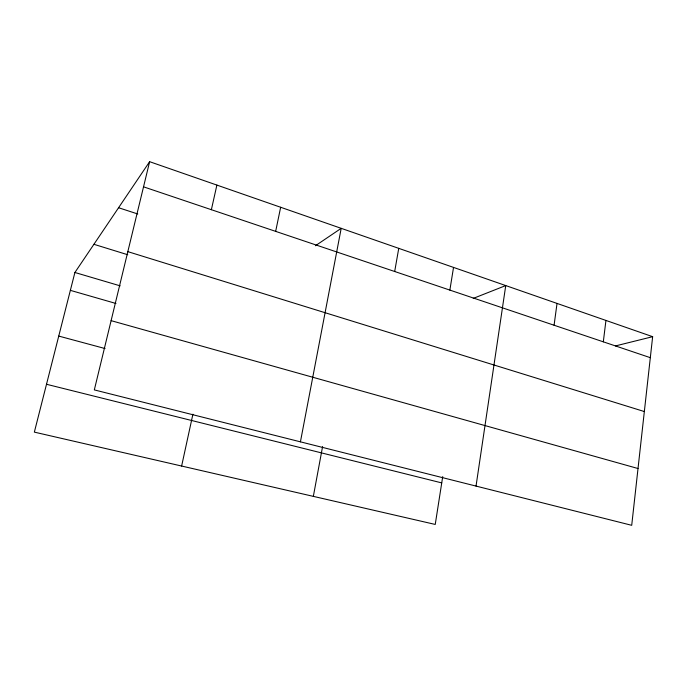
<?xml version="1.0" encoding="UTF-8"?>
<svg xmlns="http://www.w3.org/2000/svg" width="687" height="687" viewBox="0 0 687 687"><rect width="100%" height="100%" fill="white"/><g stroke="black" fill="none" stroke-linecap="round" stroke-linejoin="round"><path stroke-width="1.03" d="M652.65 336.682L631.714 525.315L94.325 389.898L149.629 161.685L652.65 336.682L615.449 345.93M603.315 341.834L605.943 320.434M554.083 325.234L557.028 303.414M476.031 486.087L505.744 285.577L473.231 298.407M442.72 476.606L435.24 524.439L34.35 432.123L74.9 272.49L149.629 161.685M449.865 290.103L453.532 267.415M394.682 271.494L398.752 248.35M313.341 496.375L322.581 446.602M300.425 441.835L341.199 228.333L315.419 245.748M275.659 231.373L280.657 207.268M181.626 466.044L192.91 414.201M211.373 209.698L216.886 185.086M46.51 384.273L441.732 482.901M58.747 336.08L105.059 348.549M111.105 320.649L638.017 468.525M70.366 290.352L115.974 303.482M74.9 272.49L120.173 285.852M127.834 251.64L644.337 411.547M93.913 244.306L127.739 254.74M118.576 207.732L137.761 213.983M143.531 186.83L650.323 357.678"/></g></svg>
